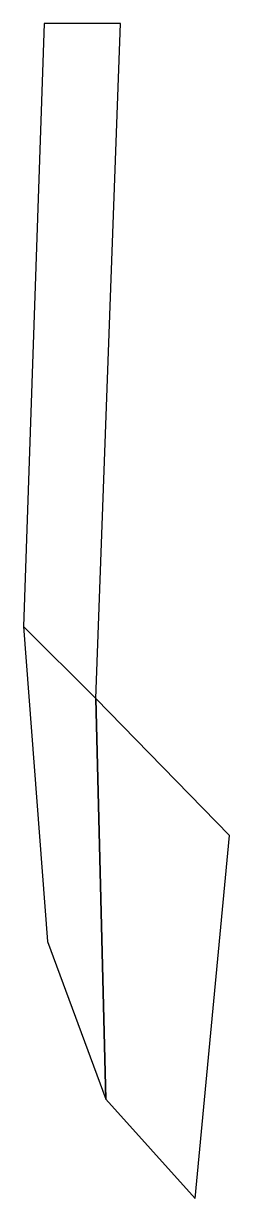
# Model space of a CAD drawing. Extents: x -0.6 to 0, y 0.58 to 4.01.
import ezdxf

# ---------------------------------------------------------------- set-up
doc = ezdxf.new("R2010")
doc.units = 0
doc.layers.add('DOORS', color=3, linetype='CONTINUOUS')

msp = doc.modelspace()

# ---------------------------------------------------------------- linework, layer by layer
at = {"layer": 'DOORS'}
for points in [[(-0.3174, 4.01, -0.21), (-0.54, 4.01, -0.55), (-0.6, 2.25, -0.55), (-0.3889, 2.04, -0.1611)], [(-0.3889, 2.04, -0.1611), (-0.6, 2.25, -0.55), (-0.53, 1.33, -0.55), (-0.36, 0.87, -0.55)], [(0, 1.64), (-0.3889, 2.04, -0.1611), (-0.36, 0.87, -0.55), (-0.1, 0.58, -0.55)]]:
    msp.add_3dface(points, dxfattribs=at)

doc.saveas('drawing.dxf')
